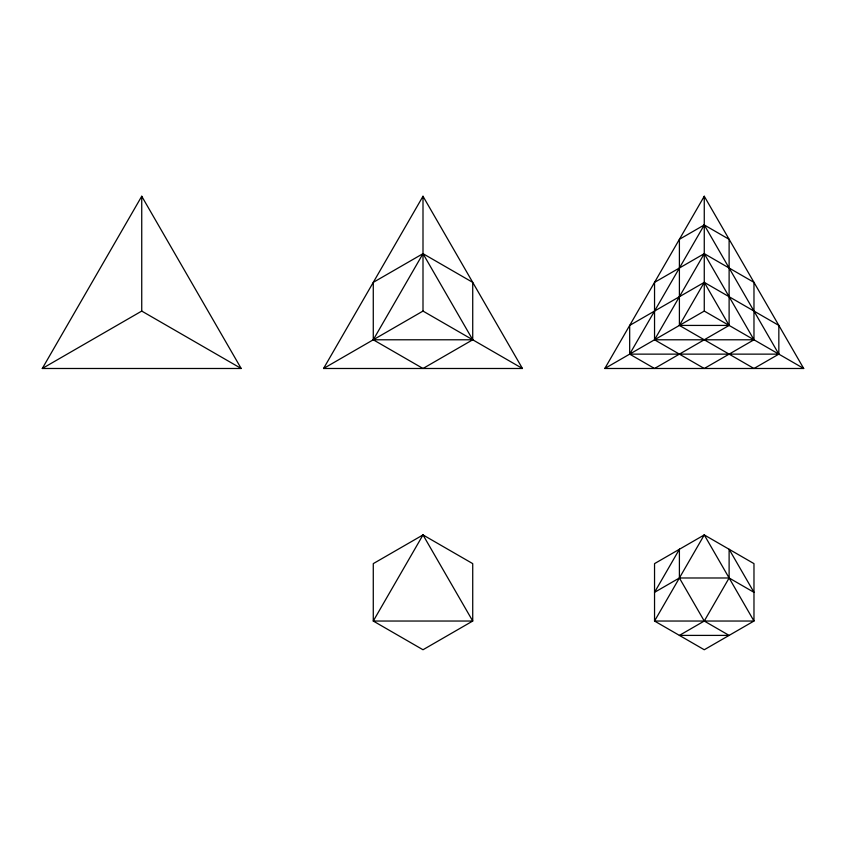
<?xml version="1.0" encoding="UTF-8"?>
<svg xmlns="http://www.w3.org/2000/svg" width="846" height="846" viewBox="0 0 846 846"><rect width="100%" height="100%" fill="white"/><g stroke="black" fill="none" stroke-linecap="round" stroke-linejoin="round"><path stroke-width="1.27" d="M42.3 368.486L141.737 196.251L241.184 368.486L42.3 368.486L141.737 311.074L141.737 196.251M323.563 368.486L423 196.251L522.437 368.486L323.563 368.486L423 311.074L423 196.251M604.816 368.486L704.263 196.251L803.7 368.486L604.816 368.486L704.263 311.074L704.263 196.251M704.263 311.074L803.7 368.486M423 311.074L522.437 368.486M141.737 311.074L241.184 368.486M423 253.663L373.276 339.785L423 368.486L472.724 339.785L472.724 282.374L423 253.663L373.276 282.374L373.276 339.785L472.724 339.785L423 253.663M423 534.926L373.276 621.038L423 649.749L472.724 621.038L472.724 563.626L423 534.926L373.276 563.626L373.276 621.038L472.724 621.038L423 534.926M704.263 224.962L629.678 354.136L654.54 368.486L729.115 325.424L729.115 239.312L704.263 224.962L679.401 239.312L679.401 325.424L753.976 368.486L778.838 354.136L778.838 325.424L704.263 282.374L629.678 325.424L629.678 354.136L778.838 354.136L704.263 224.962M704.263 253.663L654.54 339.785L704.263 368.486L753.976 339.785L753.976 282.374L704.263 253.663L654.54 282.374L654.54 339.785L753.976 339.785L704.263 253.663M704.263 282.374L679.401 325.424L729.115 325.424L704.263 282.374M679.401 549.276L654.54 592.337L679.401 577.987L729.115 577.987L753.976 592.337L729.115 549.276L729.115 577.987L704.263 621.038L679.401 635.399L729.115 635.399L704.263 621.038L679.401 577.987L679.401 549.276M704.263 534.926L654.54 621.038L704.263 649.749L753.976 621.038L753.976 563.626L704.263 534.926L654.54 563.626L654.54 621.038L753.976 621.038L704.263 534.926"/></g></svg>
